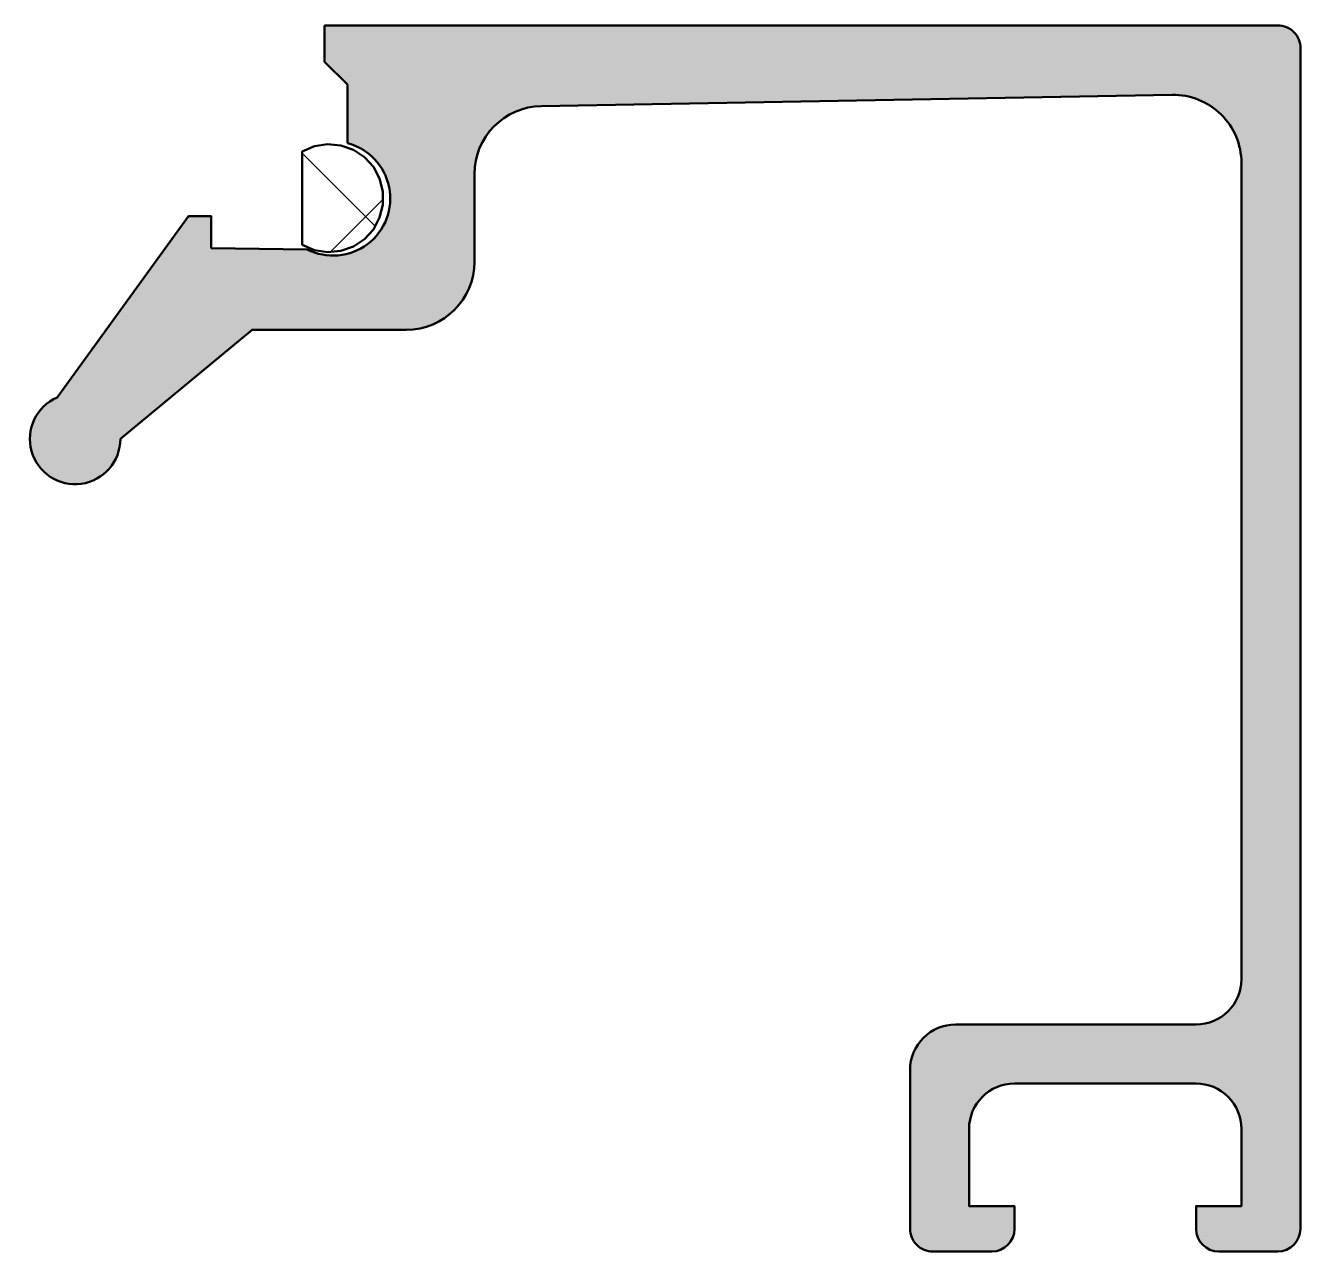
# Model space of a CAD drawing. Extents: x -6.1 to 22, y -27 to 0.
import ezdxf

# ---------------------------------------------------------------- set-up
doc = ezdxf.new("R2010")
doc.units = 0
for name, color, linetype, lineweight in [('0S-Alu contour', 7, 'Continuous', 50), ('0S-Alu hatch', 252, 'Continuous', 25), ('0S-EPDM contour', 22, 'Continuous', 50), ('0S-EPDM hatch', 25, 'Continuous', 25)]:
    doc.layers.add(name, color=color, linetype=linetype, lineweight=lineweight)

# ---------------------------------------------------------------- blocks, each defined once
blk = doc.blocks.new('347510__4D04414D_42D9_4450_8681_A73BE5D8DF6E_')
at = {"layer": '0S-Alu hatch'}
h = blk.add_hatch(color=256, dxfattribs=at)
edge = h.paths.add_edge_path()
edge.add_line((0.5, -1e-16), (0.5, -0.800018310546875))
edge.add_line((0.5, -0.800018310546875), (1.000045776367187, -1.300064086914062))
edge.add_line((1.000045776367187, -1.300064086914062), (1.000228881835937, -2.590537548065185))
edge.add_ellipse((0.6870263556561176, -3.809578095454576), major_axis=(-1.258632463662385, 0), ratio=1, start_angle=62.9013158733473, end_angle=255.5909120884885, ccw=False)
edge.add_line((0.1136884795400312, -4.930041998664108), (-1.999954223632812, -4.901932239532471))
edge.add_line((-1.999954223632812, -4.901932239532471), (-1.999954223632812, -4.201868057250976))
edge.add_line((-1.999954223632812, -4.201868057250976), (-2.5, -4.201868057250976))
edge.add_line((-2.5, -4.201868057250976), (-5.392295837402343, -8.189871788024904))
edge.add_arc((-4.997417420137715, -9.104838622171926), 0.9965406524625279, 113.3439050738855, 359.9364650588355)
edge.add_line((-4.000877380371094, -9.105943679809506), (-1.100090026855467, -6.700922012329101))
edge.add_line((-1.100090026855467, -6.700922012329101), (2.300003051757812, -6.700922012329101))
edge.add_arc((2.299985006820314, -5.200903967391601), 1.500018045046038, 270.0006892575483, 359.9993107428721)
edge.add_line((3.800003051757814, -5.20092201231809), (3.800003051757813, -3.273610115051268))
edge.add_ellipse((5.299998257168015, -3.273605095559665), major_axis=(-1.4999952054186, 0), ratio=1, start_angle=-88.98306579560568, end_angle=0.000191732546682033, ccw=False)
edge.add_line((5.273376464843749, -1.773846149444579), (19.17185974121093, -1.527105927467345))
edge.add_ellipse((19.19847304064616, -3.026883109281536), major_axis=(-1.500013287540262, 0), ratio=1, start_angle=180.0005184775522, end_angle=271.01659749165253, ccw=False)
edge.add_line((20.698486328125, -3.026869535450722), (20.698486328125, -21.00011444091797))
edge.add_ellipse((19.69847253819919, -21.00010065099215), major_axis=(-1.000013790020888, 0), ratio=1, start_angle=90.00079009365271, end_angle=179.9992099064092, ccw=False)
edge.add_line((19.69848632812499, -22.00011444091796), (14.39848327636719, -22.00011444091797))
edge.add_arc((14.39847849676669, -23.00010966131747), 0.9999952204109309, 89.99972614775527, 180.000273851141)
edge.add_line((13.39848327636719, -23.0001144408987), (13.39848327636719, -26.50011253356933))
edge.add_arc((13.89847437680314, -26.50012143313338), 0.4999911005151544, 179.9989801671115, 270.0010198330708)
edge.add_line((13.89848327636718, -27.00011253356934), (15.198486328125, -27.00011253356934))
edge.add_arc((15.1984796022932, -26.50010580773754), 0.5000067258770318, 270.0007707131836, 359.9992292863714)
edge.add_line((15.698486328125, -26.50011253357322), (15.698486328125, -26.00011444091797))
edge.add_line((15.698486328125, -26.00011444091797), (14.69847869873047, -26.00011444091797))
edge.add_line((14.69847869873047, -26.00011444091797), (14.69847869873046, -24.30011367797852))
edge.add_ellipse((15.69849266932737, -24.30012764865292), major_axis=(-1.0000139706945, 0), ratio=1, start_angle=270.00036331905784, end_angle=359.99919954998296, ccw=False)
edge.add_line((15.69848632812499, -23.30011367797852), (19.69847869873047, -23.30011558532715))
edge.add_ellipse((19.69848494080259, -24.30010934324494), major_axis=(-0.9999937579372742, 0), ratio=1, start_angle=179.9997516340327, end_angle=270.0003576466203, ccw=False)
edge.add_line((20.69847869873047, -24.30011367799615), (20.69847869873047, -26.00011444091796))
edge.add_line((20.69847869873047, -26.00011444091796), (19.69847869873047, -26.00011444091797))
edge.add_line((19.69847869873047, -26.00011444091797), (19.69847869873047, -26.50011253356934))
edge.add_arc((20.19848288177938, -26.50010835052043), 0.500004183066406, 180.0004793382099, 269.9995206619143)
edge.add_line((20.19847869873047, -27.00011253356934), (21.49848175048829, -27.00011253356934))
edge.add_arc((21.49847756743937, -26.50010835052043), 0.500004183066406, 270.0004793380865, 359.99952066179)
edge.add_line((21.99848175048828, -26.50011253357042), (21.99999237060547, -0.4999999403953553))
edge.add_arc((21.50024992996279, -0.4997424406119876), 0.4997425069829917, 359.9704774933851, 450.0295293367992)
edge.add_line((21.49999237060547, -3.1e-15), (0.5, -1e-16))
at = {"layer": '0S-Alu contour', "color": 7}
for points in [[(0.5, -1e-16), (0.5, -0.800018310546875), (1.000045776367187, -1.300064086914062), (1.000228881835937, -2.590537548065185)], [(21.49999237060547, -3.1e-15), (0.5, -1e-16)], [(21.99848175048828, -26.50011253357042), (21.99999237060547, -0.4999999403953553)], [(5.273376464843749, -1.773846149444579), (19.17185974121093, -1.527105927467345)], [(20.698486328125, -3.026869535450722), (20.698486328125, -21.00011444091797)], [(3.800003051757814, -5.20092201231809), (3.800003051757813, -3.273610115051268)], [(0.1136884795400312, -4.930041998664108), (-1.999954223632812, -4.901932239532471), (-1.999954223632812, -4.201868057250976), (-2.5, -4.201868057250976), (-5.392295837402343, -8.189871788024904)], [(-4.000877380371094, -9.105943679809506), (-1.100090026855467, -6.700922012329101), (2.300003051757812, -6.700922012329101)], [(19.69848632812499, -22.00011444091796), (14.39848327636719, -22.00011444091797)], [(13.39848327636719, -23.0001144408987), (13.39848327636719, -26.50011253356933)], [(15.69848632812499, -23.30011367797852), (19.69847869873047, -23.30011558532715)], [(15.698486328125, -26.50011253357322), (15.698486328125, -26.00011444091797), (14.69847869873047, -26.00011444091797), (14.69847869873046, -24.30011367797852)], [(20.69847869873047, -24.30011367799615), (20.69847869873047, -26.00011444091796), (19.69847869873047, -26.00011444091797), (19.69847869873047, -26.50011253356934)], [(13.89848327636718, -27.00011253356934), (15.198486328125, -27.00011253356934)], [(20.19847869873047, -27.00011253356934), (21.49848175048829, -27.00011253356934)]]:
    blk.add_lwpolyline(points, dxfattribs=at)
for centre, radius, start, end in [((21.50024992996279, -0.4997424406119876), 0.4997425069829917, 359.9704774933851, 90.02952933679921), ((2.299985006820314, -5.200903967391601), 1.500018045046038, 270.0006892575483, 359.9993107428721), ((-4.997417420137715, -9.104838622171926), 0.9965406524625279, 113.3439050738855, 359.9364650588355), ((14.39847849676669, -23.00010966131747), 0.9999952204109309, 89.99972614775527, 180.000273851141), ((13.89847437680314, -26.50012143313338), 0.4999911005151544, 179.9989801671115, 270.0010198330708), ((15.1984796022932, -26.50010580773754), 0.5000067258770318, 270.0007707131836, 359.9992292863714), ((20.19848288177938, -26.50010835052043), 0.500004183066406, 180.0004793382099, 269.9995206619143), ((21.49847756743937, -26.50010835052043), 0.500004183066406, 270.0004793380865, 359.99952066179)]:
    blk.add_arc(centre, radius, start, end, dxfattribs=at)
at = {"layer": '0S-Alu contour', "color": 7, "extrusion": (0, 0, -1)}
for centre, radius, start, end in [((-19.19847304064616, -3.026883109281536), 1.500013287540262, 88.98340250834747, 179.9994815224478), ((-5.299998257168015, -3.273605095559665), 1.4999952054186, 359.9998082674533, 88.9830657956058), ((-0.6870263556561176, -3.809578095454576), 1.258632463662385, 104.4090879115115, 297.0986841266528), ((-19.69847253819919, -21.00010065099215), 1.000013790020888, 180.0007900935908, 269.9992099063473), ((-15.69849266932737, -24.30012764865292), 1.0000139706945, 0.0008004500170328, 89.99963668094215), ((-19.69848494080259, -24.30010934324494), 0.9999937579372742, 89.99964235337976, 180.0002483659674)]:
    blk.add_arc(centre, radius, start, end, dxfattribs=at)
blk = doc.blocks.new('347510__2A099B82_C855_460C_99CD_DFE39FC5623B_')
at = {"layer": '0S-EPDM hatch'}
h = blk.add_hatch(dxfattribs=at)
h.set_pattern_fill('ANSI37', color=256, scale=0.625, angle=90, style=0)
h.set_pattern_definition([(135, (0, 0), (-1.403165018917055, -1.403165018917055), []), (225, (0, 0), (1.403165018917055, -1.403165018917055), [])])
h.paths.add_polyline_path([(0.2761280055265157, -2.658924195870992), (0.0070357495874995, -2.77341798698026), (0.0070357495874994, -4.829966740216061), (0.2761280055265161, -4.944460531325329), (0.5650301150524417, -4.989793097107474), (0.856257496026325, -4.963220875145149), (1.132184839058403, -4.866352037141487), (1.376112805048857, -4.705049161107975), (1.573278682280746, -4.489074423547532), (1.711749837305611, -4.23149878487997), (1.783145887273771, -3.947910924671064), (1.783145887273771, -3.655473802525256), (1.71174983730561, -3.37188594231635), (1.573278682280746, -3.114310303648788), (1.376112805048857, -2.898335566088345), (1.132184839058403, -2.737032690054834), (0.8562574960263244, -2.640163852051172), (0.5650301150524412, -2.613591630088846)])
at = {"layer": '0S-EPDM contour', "color": 7}
blk.add_lwpolyline([(0.2761280055265157, -2.658924195870992), (0.0070357495874995, -2.77341798698026), (0.0070357495874994, -4.829966740216061), (0.2761280055265161, -4.944460531325329), (0.5650301150524417, -4.989793097107474), (0.856257496026325, -4.963220875145149), (1.132184839058403, -4.866352037141487), (1.376112805048857, -4.705049161107975), (1.573278682280746, -4.489074423547532), (1.711749837305611, -4.23149878487997), (1.783145887273771, -3.947910924671064), (1.783145887273771, -3.655473802525256), (1.71174983730561, -3.37188594231635), (1.573278682280746, -3.114310303648788), (1.376112805048857, -2.898335566088345), (1.132184839058403, -2.737032690054834), (0.8562574960263244, -2.640163852051172), (0.5650301150524412, -2.613591630088846), (0.2761280055265157, -2.658924195870992)], close=True, dxfattribs=at)
blk = doc.blocks.new('347510__A0DE44CF_D5F4_4774_8D6A_005B79CAAFD8_')
at = {"layer": '0S-Alu contour', "color": 7}
blk.add_blockref('347510__4D04414D_42D9_4450_8681_A73BE5D8DF6E_', (0, 0), dxfattribs=at)
at = {"layer": '0S-EPDM contour', "color": 7}
blk.add_blockref('347510__2A099B82_C855_460C_99CD_DFE39FC5623B_', (0, 0), dxfattribs=at)

msp = doc.modelspace()

# ---------------------------------------------------------------- block references
at = {"layer": '0S-Alu contour', "color": 7}
msp.add_blockref('347510__A0DE44CF_D5F4_4774_8D6A_005B79CAAFD8_', (0, 0), dxfattribs=at)

doc.saveas('drawing.dxf')
